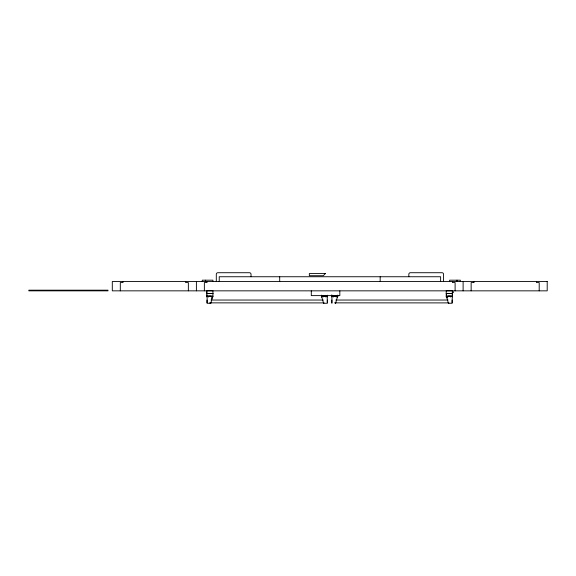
<?xml version="1.0" encoding="UTF-8"?>
<svg xmlns="http://www.w3.org/2000/svg" width="576" height="576" viewBox="0 0 576 576"><rect width="100%" height="100%" fill="white"/><g stroke="black" fill="none" stroke-linecap="round" stroke-linejoin="round"><path stroke-width="0.86" d="M452.419 293.033L453.672 292.068L452.419 291.758M211.73 298.728L212.414 296.258M210.809 303.084L212.645 296.791M335.628 303.084L337.471 296.791M206.813 293.551L212.94 293.551L206.813 293.551A12.852 4.637 0 0 1 207.31 293.508M446.234 293.551L452.362 293.551L446.234 293.551A12.852 4.637 0 0 1 446.731 293.508M446.976 293.566C445.5 293.652 448.495 293.544 446.976 293.63M473.818 282.578L473.818 281.513L473.854 282.578L471.146 282.578L471.146 290.844M28.8 290.182L108.036 290.182M28.8 290.844L108.036 290.844M206.813 291.715L206.813 293.047M452.362 291.715L452.362 293.047M452.362 294.732L452.045 303.271L448.366 303.278L448.366 302.465M321.718 295.243L321.408 296.878M206.813 296.194L212.94 296.194M321.408 296.194L327.542 296.194M331.632 296.194L337.766 296.194M446.234 296.194L452.362 296.194M208.346 296.474L211.406 296.474M322.942 296.474L326.009 296.474M333.166 296.474L336.233 296.474M447.768 296.474L450.828 296.474M210.989 300.038L323.237 300.038M335.808 300.038L448.056 300.038M209.657 302.861L324.13 302.897M334.483 302.861L448.956 302.897M451.476 293.566C452.981 293.652 450.022 293.53 451.476 293.63M207.698 293.566C209.225 293.645 206.208 293.551 207.698 293.63M212.198 293.566C213.725 293.645 210.708 293.551 212.198 293.63M446.53 296.791L448.366 303.084M321.703 296.791L323.546 303.084M446.53 295.438L447.214 297.9M539.201 290.844L539.201 282.578L536.494 282.578L536.494 281.513M463.111 281.513L463.111 290.844M460.31 281.513L460.31 280.181L449.64 280.181L449.64 281.513M456.977 280.181L456.977 281.513M455.105 290.844L455.105 282.578L452.477 282.578L452.477 281.513M452.362 296.878L452.362 290.743L446.234 290.743L446.234 296.878M452.16 294.948L452.16 296.071M452.189 300.046L452.189 302.839M450.828 296.834L450.828 296.388L447.768 296.388L447.768 296.834M450.67 296.914L450.67 295.956L447.905 295.956L447.905 296.914M446.537 294.732L446.53 296.95M446.436 294.948L446.436 296.071M443.563 281.513L443.563 274.255A1.534 1.534 0 0 0 442.03 272.722L410.371 272.722A1.534 1.534 0 0 0 408.838 274.255L408.838 276.674M440.626 281.513L440.626 276.746L219.233 276.746L219.233 281.513M380.167 276.746L380.167 281.513M339.833 290.844L339.833 295.618L311.292 295.618L311.292 290.844M337.766 296.878L337.766 295.2L337.471 296.95M337.565 295.229L337.565 296.071M336.233 296.834L336.233 296.388L333.166 296.388L333.166 296.834M336.089 296.914L336.089 295.956L333.331 295.956L333.331 296.914M335.628 302.465L335.628 303.271M331.942 295.034L331.949 303.271M331.841 295.229L331.841 296.071M331.805 300.046L331.805 302.839M331.632 295.2L331.632 296.878M327.542 295.2L327.542 296.878M327.37 300.046L327.37 302.839M327.226 296.258L327.226 303.271L323.546 303.278L323.546 302.465M326.009 296.834L326.009 296.388L322.942 296.388L322.942 296.834M325.843 296.914L325.843 295.956L323.086 295.956L323.086 296.914M321.703 296.41L321.703 296.95M321.617 295.229L321.617 296.071M279.698 276.746L279.698 281.513M251.021 276.674L251.021 274.255A1.534 1.534 0 0 0 249.494 272.722L217.829 272.722A1.534 1.534 0 0 0 216.302 274.255L216.302 281.513M212.926 281.513L212.926 280.181L202.262 280.181L202.262 281.513M212.94 296.878L212.94 290.743L206.813 290.743L206.813 296.878M212.645 296.41L212.645 296.95M211.406 296.834L211.406 296.388L208.346 296.388L208.346 296.834M211.27 296.914L211.27 295.956L208.505 295.956L208.505 296.914M210.809 302.465L210.809 303.271L207.13 303.278L207.13 296.258M207.022 281.513L207.022 282.578L204.358 282.578L204.358 290.844M207.014 294.948L207.014 296.071M206.986 300.046L206.986 302.839M205.596 280.181L205.596 281.513M196.394 281.513L196.394 290.844M188.352 290.844L188.352 282.578L185.645 282.578L185.645 281.513M123.005 281.513L123.005 282.578L120.305 282.578L120.305 290.844M451.865 293.508A12.852 4.637 0 0 1 452.362 293.551M325.39 273.586L323.266 275.702L309.341 275.71L309.341 273.586L325.39 273.578M547.2 281.513L112.298 281.513L112.298 290.844L547.2 290.844L547.2 281.513"/></g></svg>
